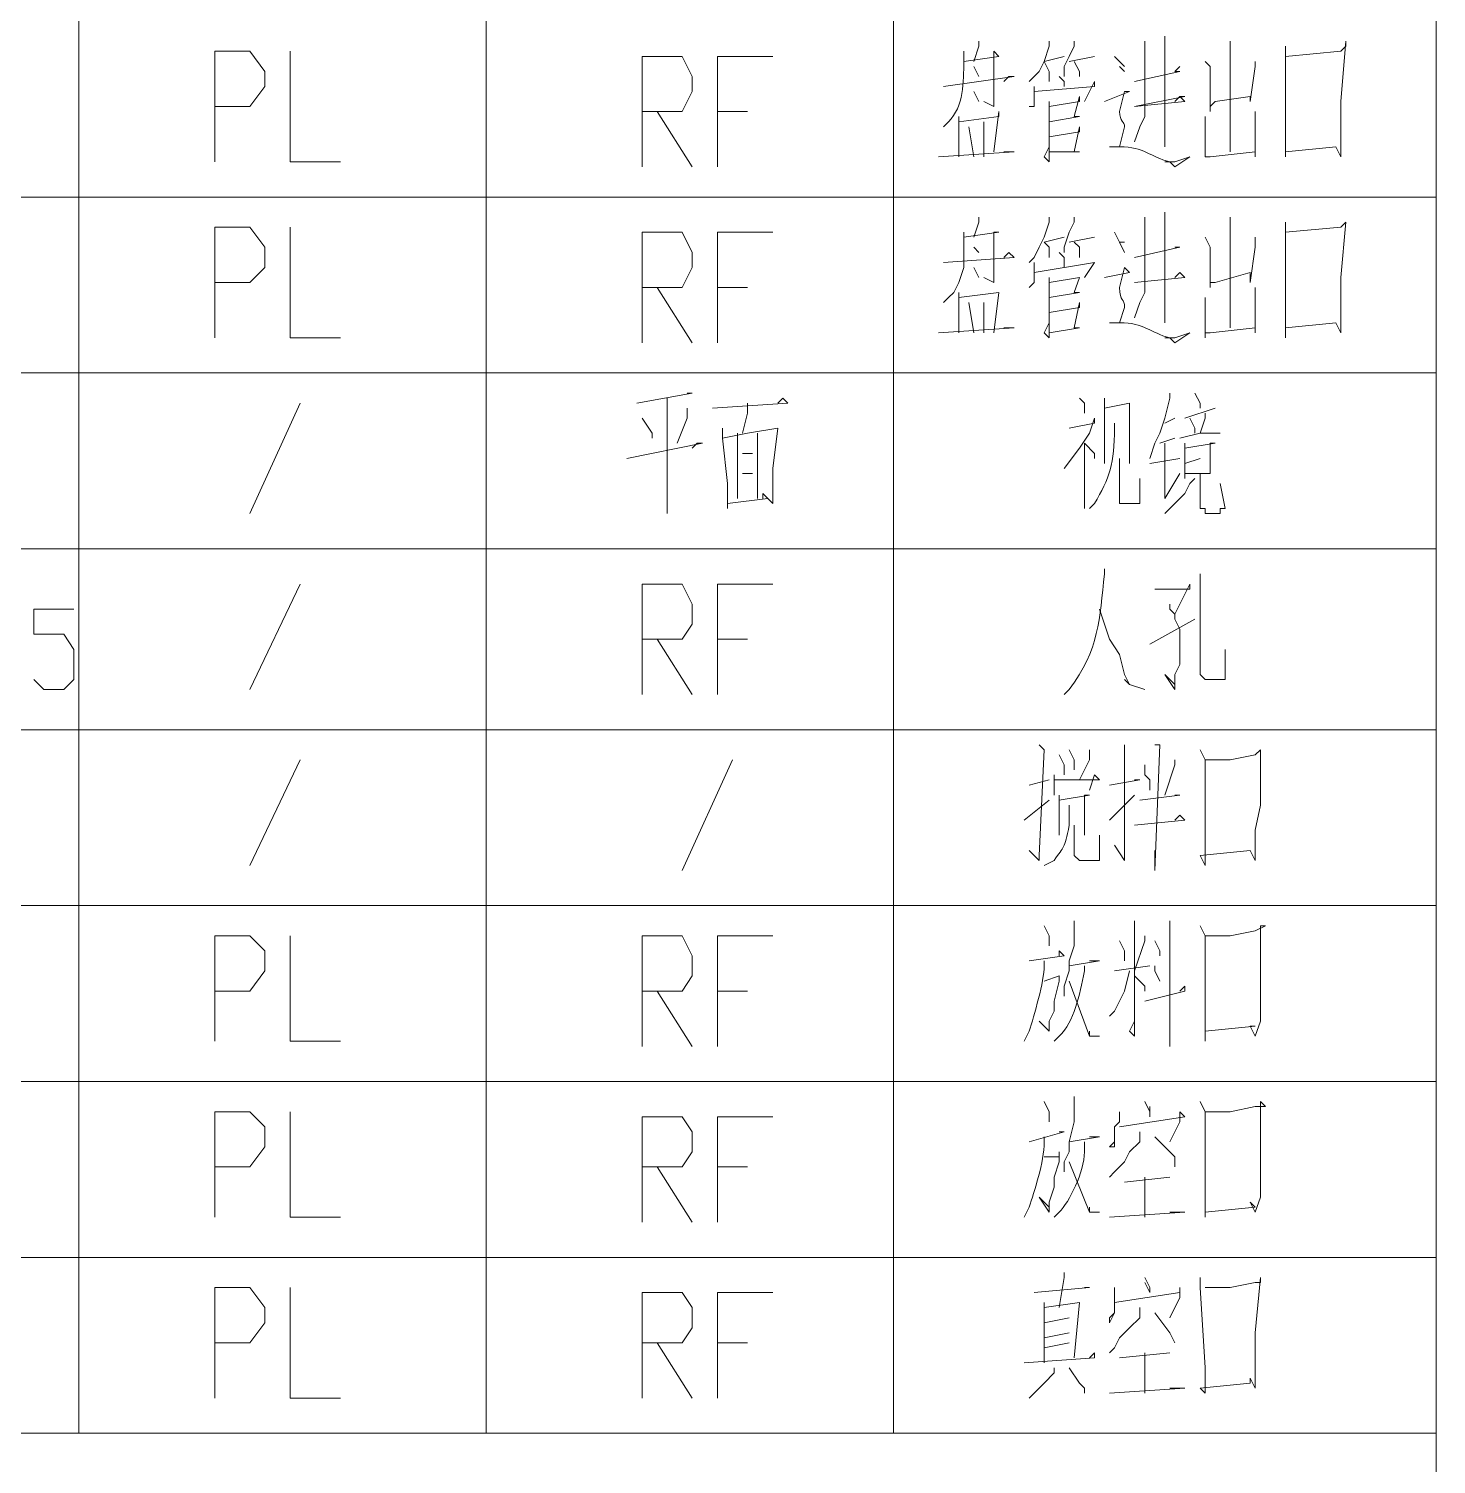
# Model space of a CAD drawing. Extents: x 14941 to 23337, y 2870 to 15192.
# Drawn here: x 22555 to 23334, y 9129 to 9924 of the extents above; entities that cross this region are included whole.
import ezdxf

# ---------------------------------------------------------------- set-up
doc = ezdxf.new("R2010")
doc.units = 0
doc.header["$LTSCALE"] = 8
doc.layers.add('1', color=1, linetype='Continuous')

msp = doc.modelspace()

# ---------------------------------------------------------------- linework, layer by layer
at = {"layer": '1', "color": 0, "lineweight": 18}
for points in [[(23334.06, 15192.12), (23334.06, 2869.86), (23334.06, 15192.12)], [(23334.06, 9927.84), (23334.06, 9830.5)], [(23334.06, 9830.5), (23334.06, 9733.17)], [(23334.06, 9733.17), (23334.06, 9635.84)], [(23334.06, 9635.84), (23334.06, 9535.73)], [(23334.06, 9535.73), (23334.06, 9438.39)], [(23334.06, 9438.39), (23334.06, 9341.06)], [(23334.06, 9341.06), (23334.06, 9243.73)], [(23334.06, 9243.73), (23334.06, 9146.4)]]:
    msp.add_lwpolyline(points, dxfattribs=at)
at = {"layer": '1', "color": 0, "lineweight": 5}
for points in [[(22583.21, 9927.84), (22583.21, 9830.5)], [(22808.47, 9927.84), (22808.47, 9830.5)], [(23033.72, 9927.84), (23033.72, 9830.5)], [(23081, 9916.71), (23081, 9913.93), (23078.21, 9905.59)], [(23119.93, 9916.71), (23119.93, 9913.93), (23117.15, 9905.59), (23114.37, 9900.03), (23114.37, 9900.03), (23111.59, 9897.25), (23108.8, 9894.47)], [(23133.83, 9916.71), (23133.83, 9913.93), (23131.05, 9908.37), (23128.27, 9902.81), (23128.27, 9897.25)], [(23172.77, 9916.71), (23172.77, 9883.34), (23172.77, 9875), (23169.99, 9869.44), (23167.2, 9861.09)], [(23183.89, 9919.49), (23183.89, 9858.31), (23183.89, 9866.66)], [(23220.04, 9916.71), (23220.04, 9913.93), (23220.04, 9913.93), (23220.04, 9855.53)], [(23250.63, 9913.93), (23250.63, 9911.15), (23250.63, 9852.75), (23250.63, 9855.53), (23278.44, 9858.31), (23278.44, 9858.31), (23281.22, 9852.75), (23281.22, 9861.09), (23281.22, 9872.22), (23281.22, 9883.34), (23284, 9916.71), (23284, 9913.93), (23281.22, 9911.15), (23250.63, 9908.37)], [(22658.3, 9849.97), (22658.3, 9911.15), (22677.76, 9911.15), (22686.1, 9900.03), (22686.1, 9891.68), (22677.76, 9880.56), (22658.3, 9880.56)], [(22700.01, 9911.15), (22700.01, 9849.97), (22727.82, 9849.97)], [(22894.67, 9847.19), (22894.67, 9908.37), (22916.92, 9908.37), (22922.48, 9897.25), (22922.48, 9888.9), (22916.92, 9877.78), (22894.67, 9877.78)], [(22936.39, 9847.19), (22936.39, 9908.37), (22966.98, 9908.37)], [(23072.65, 9905.59), (23092.12, 9908.37), (23089.34, 9911.15), (23089.34, 9883.34), (23089.34, 9880.56), (23083.78, 9883.34)], [(23117.15, 9905.59), (23128.27, 9908.37)], [(23131.05, 9905.59), (23144.96, 9908.37)], [(23156.08, 9908.37), (23158.86, 9905.59), (23161.64, 9902.81)], [(23078.21, 9902.81), (23081, 9897.25)], [(23117.15, 9905.59), (23119.93, 9900.03), (23119.93, 9894.47)], [(23133.83, 9905.59), (23136.61, 9900.03), (23136.61, 9897.25)], [(23158.86, 9902.81), (23161.64, 9900.03)], [(23167.2, 9894.47), (23192.23, 9900.03), (23189.45, 9900.03), (23192.23, 9902.81), (23189.45, 9900.03)], [(23167.2, 9894.47), (23192.23, 9900.03), (23189.45, 9900.03), (23189.45, 9900.03)], [(23206.14, 9905.59), (23208.92, 9902.81), (23208.92, 9894.47), (23208.92, 9886.12), (23208.92, 9877.78), (23208.92, 9880.56), (23211.7, 9883.34), (23231.17, 9886.12), (23231.17, 9883.34), (23233.95, 9902.81), (23233.95, 9905.59)], [(23061.53, 9891.68), (23100.46, 9897.25), (23097.68, 9897.25), (23094.9, 9894.47)], [(23111.59, 9891.68), (23111.59, 9886.12), (23111.59, 9883.34), (23111.59, 9880.56), (23108.8, 9880.56)], [(23111.59, 9888.9), (23144.96, 9891.68), (23144.96, 9894.47), (23139.4, 9883.34)], [(23125.49, 9897.25), (23128.27, 9894.47), (23128.27, 9891.68)], [(23078.21, 9888.9), (23081, 9883.34)], [(23119.93, 9883.34), (23119.93, 9849.97), (23117.15, 9852.75), (23119.93, 9858.31)], [(23119.93, 9880.56), (23136.61, 9883.34), (23136.61, 9886.12), (23133.83, 9875), (23136.61, 9875), (23119.93, 9872.22)], [(23167.2, 9880.56), (23195.01, 9883.34), (23192.23, 9886.12), (23189.45, 9883.34)], [(23167.2, 9880.56), (23195.01, 9886.12), (23192.23, 9886.12)], [(22903.02, 9877.78), (22922.48, 9847.19)], [(22936.39, 9877.78), (22953.07, 9877.78)], [(23069.87, 9872.22), (23092.12, 9875), (23092.12, 9877.78), (23089.34, 9855.53)], [(23069.87, 9875), (23069.87, 9872.22), (23069.87, 9852.75)], [(23206.14, 9875), (23206.14, 9869.44), (23206.14, 9852.75), (23206.14, 9852.75), (23208.92, 9852.75), (23233.95, 9855.53), (23233.95, 9852.75), (23233.95, 9866.66), (23233.95, 9875), (23233.95, 9877.78)], [(23075.43, 9869.44), (23078.21, 9852.75)], [(23083.78, 9872.22), (23083.78, 9852.75)], [(23119.93, 9863.88), (23136.61, 9866.66), (23136.61, 9869.44), (23133.83, 9855.53), (23136.61, 9855.53), (23119.93, 9855.53)], [(23058.75, 9852.75), (23100.46, 9855.53), (23097.68, 9855.53), (23094.9, 9855.53)], [(23334.06, 9830.5), (21532.02, 9830.5)], [(23334.06, 9830.5), (21532.02, 9830.5)], [(22583.21, 9830.5), (22583.21, 9733.17)], [(22808.47, 9830.5), (22808.47, 9733.17)], [(23033.72, 9830.5), (23033.72, 9733.17)], [(23081, 9819.38), (23081, 9816.6), (23078.21, 9808.26)], [(23119.93, 9819.38), (23119.93, 9816.6), (23117.15, 9808.26), (23114.37, 9802.7), (23114.37, 9802.7), (23111.59, 9797.13), (23108.8, 9794.35)], [(23133.83, 9819.38), (23133.83, 9816.6), (23131.05, 9811.04), (23128.27, 9802.7), (23128.27, 9799.91)], [(23172.77, 9819.38), (23172.77, 9786.01), (23172.77, 9777.67), (23169.99, 9772.11), (23167.2, 9763.76)], [(23183.89, 9822.16), (23183.89, 9760.98), (23183.89, 9769.32)], [(23220.04, 9819.38), (23220.04, 9813.82), (23220.04, 9816.6), (23220.04, 9758.2)], [(22658.3, 9752.64), (22658.3, 9813.82), (22677.76, 9813.82), (22686.1, 9802.7), (22686.1, 9791.57), (22677.76, 9783.23), (22658.3, 9783.23)], [(22700.01, 9813.82), (22700.01, 9752.64), (22727.82, 9752.64)], [(23250.63, 9816.6), (23250.63, 9811.04), (23250.63, 9752.64), (23250.63, 9758.2), (23278.44, 9760.98), (23278.44, 9760.98), (23281.22, 9755.42), (23281.22, 9763.76), (23281.22, 9774.89), (23281.22, 9786.01), (23284, 9816.6), (23284, 9816.6), (23281.22, 9813.82), (23250.63, 9811.04)], [(22894.67, 9749.86), (22894.67, 9811.04), (22916.92, 9811.04), (22922.48, 9799.91), (22922.48, 9791.57), (22916.92, 9780.45), (22894.67, 9780.45)], [(22936.39, 9749.86), (22936.39, 9811.04), (22966.98, 9811.04)], [(23072.65, 9811.04), (23072.65, 9808.26), (23072.65, 9799.91), (23072.65, 9791.57), (23069.87, 9783.23), (23067.09, 9777.67), (23064.31, 9774.89), (23061.53, 9772.11)], [(23072.65, 9808.26), (23092.12, 9811.04), (23089.34, 9811.04), (23089.34, 9786.01), (23089.34, 9783.23), (23083.78, 9786.01)], [(23117.15, 9805.48), (23128.27, 9808.26)], [(23117.15, 9805.48), (23119.93, 9802.7), (23119.93, 9797.13)], [(23131.05, 9805.48), (23144.96, 9808.26)], [(23133.83, 9805.48), (23136.61, 9802.7), (23136.61, 9797.13)], [(23156.08, 9811.04), (23158.86, 9805.48), (23161.64, 9805.48)], [(23158.86, 9805.48), (23161.64, 9799.91)], [(23206.14, 9808.26), (23208.92, 9802.7), (23208.92, 9797.13), (23208.92, 9788.79), (23208.92, 9780.45), (23208.92, 9783.23), (23211.7, 9783.23), (23231.17, 9788.79), (23231.17, 9783.23), (23233.95, 9802.7), (23233.95, 9808.26)], [(23061.53, 9794.35), (23100.46, 9797.13), (23097.68, 9799.91), (23094.9, 9797.13)], [(23078.21, 9802.7), (23081, 9799.91)], [(23125.49, 9799.91), (23128.27, 9797.13), (23128.27, 9791.57)], [(23167.2, 9797.13), (23192.23, 9802.7), (23189.45, 9802.7), (23189.45, 9802.7)], [(23167.2, 9797.13), (23192.23, 9802.7), (23189.45, 9802.7), (23192.23, 9802.7), (23189.45, 9802.7)], [(23078.21, 9791.57), (23081, 9786.01)], [(23111.59, 9794.35), (23111.59, 9788.79), (23111.59, 9786.01), (23111.59, 9783.23), (23108.8, 9780.45)], [(23111.59, 9788.79), (23144.96, 9794.35), (23144.96, 9794.35), (23139.4, 9786.01)], [(23167.2, 9783.23), (23195.01, 9786.01), (23192.23, 9788.79), (23189.45, 9786.01)], [(23167.2, 9783.23), (23195.01, 9786.01), (23192.23, 9788.79)], [(22903.02, 9780.45), (22922.48, 9749.86)], [(22936.39, 9780.45), (22953.07, 9780.45)], [(23119.93, 9786.01), (23119.93, 9752.64), (23117.15, 9755.42), (23119.93, 9760.98)], [(23119.93, 9783.23), (23136.61, 9786.01), (23136.61, 9786.01), (23133.83, 9777.67), (23136.61, 9777.67), (23119.93, 9774.89)], [(23206.14, 9774.89), (23206.14, 9772.11), (23206.14, 9752.64), (23206.14, 9755.42), (23208.92, 9755.42), (23233.95, 9758.2), (23233.95, 9755.42), (23233.95, 9766.54), (23233.95, 9774.89), (23233.95, 9780.45)], [(23069.87, 9777.67), (23069.87, 9774.89), (23069.87, 9755.42)], [(23069.87, 9774.89), (23092.12, 9777.67), (23092.12, 9777.67), (23089.34, 9755.42)], [(23075.43, 9772.11), (23078.21, 9755.42)], [(23083.78, 9772.11), (23083.78, 9755.42)], [(23119.93, 9766.54), (23136.61, 9769.32), (23136.61, 9772.11), (23133.83, 9758.2), (23136.61, 9758.2), (23119.93, 9755.42)], [(23058.75, 9755.42), (23100.46, 9758.2), (23097.68, 9758.2), (23094.9, 9758.2)], [(23334.06, 9733.17), (21532.02, 9733.17)], [(23334.06, 9733.17), (21532.02, 9733.17)], [(22583.21, 9733.17), (22583.21, 9635.84)], [(22808.47, 9733.17), (22808.47, 9635.84)], [(23033.72, 9733.17), (23033.72, 9635.84)], [(22677.76, 9655.31), (22705.57, 9716.49)], [(22891.89, 9716.49), (22922.48, 9722.05), (22922.48, 9722.05), (22919.7, 9722.05)], [(22908.58, 9719.27), (22908.58, 9663.65), (22908.58, 9655.31), (22908.58, 9663.65)], [(22933.61, 9713.71), (22975.32, 9716.49), (22972.54, 9719.27), (22969.76, 9716.49)], [(22953.07, 9716.49), (22953.07, 9710.92), (22950.29, 9699.8)], [(23136.61, 9719.27), (23139.4, 9716.49), (23139.4, 9710.92)], [(23150.52, 9719.27), (23150.52, 9713.71), (23150.52, 9683.12), (23150.52, 9688.68), (23150.52, 9694.24)], [(23150.52, 9713.71), (23164.42, 9716.49), (23164.42, 9716.49), (23164.42, 9688.68), (23164.42, 9683.12), (23164.42, 9691.46)], [(23186.67, 9722.05), (23186.67, 9719.27), (23183.89, 9708.14), (23181.11, 9699.8), (23178.33, 9694.24), (23175.55, 9685.9)], [(23200.58, 9722.05), (23203.36, 9716.49), (23203.36, 9713.71)], [(22894.67, 9708.14), (22900.24, 9699.8), (22900.24, 9697.02)], [(22919.7, 9713.71), (22919.7, 9708.14), (22914.14, 9694.24)], [(23131.05, 9702.58), (23144.96, 9705.36), (23144.96, 9708.14), (23142.18, 9699.8), (23136.61, 9691.46), (23128.27, 9680.33)], [(23183.89, 9705.36), (23189.45, 9708.14)], [(23211.7, 9713.71), (23195.01, 9708.14)], [(23197.79, 9708.14), (23200.58, 9702.58), (23200.58, 9699.8)], [(23206.14, 9710.92), (23206.14, 9708.14), (23203.36, 9699.8)], [(22939.17, 9702.58), (22939.17, 9697.02), (22941.95, 9671.99), (22941.95, 9658.09), (22941.95, 9660.87), (22964.2, 9663.65), (22961.42, 9666.43), (22961.42, 9663.65)], [(22964.2, 9663.65), (22966.98, 9660.87), (22966.98, 9663.65), (22966.98, 9680.33), (22969.76, 9702.58), (22969.76, 9702.58), (22953.07, 9699.8), (22939.17, 9697.02)], [(22886.33, 9685.9), (22928.05, 9694.24), (22925.26, 9694.24), (22922.48, 9691.46)], [(22947.51, 9699.8), (22947.51, 9663.65)], [(22958.64, 9699.8), (22958.64, 9663.65)], [(23139.4, 9694.24), (23139.4, 9658.09), (23139.4, 9669.21)], [(23139.4, 9694.24), (23144.96, 9688.68), (23144.96, 9685.9)], [(23189.45, 9697.02), (23181.11, 9694.24)], [(23183.89, 9694.24), (23183.89, 9666.43), (23183.89, 9663.65), (23192.23, 9677.55)], [(23192.23, 9697.02), (23203.36, 9699.8), (23214.48, 9699.8), (23214.48, 9699.8), (23211.7, 9699.8)], [(23195.01, 9694.24), (23195.01, 9674.77), (23195.01, 9677.55), (23208.92, 9677.55), (23208.92, 9677.55), (23208.92, 9694.24), (23211.7, 9694.24), (23195.01, 9691.46)], [(22950.29, 9688.68), (22955.85, 9688.68), (22955.85, 9688.68), (22953.07, 9688.68)], [(23158.86, 9685.9), (23158.86, 9660.87), (23158.86, 9660.87), (23161.64, 9660.87), (23161.64, 9660.87), (23169.99, 9660.87), (23169.99, 9674.77), (23169.99, 9660.87)], [(23175.55, 9683.12), (23192.23, 9685.9)], [(23195.01, 9683.12), (23203.36, 9685.9)], [(22950.29, 9677.55), (22955.85, 9677.55), (22955.85, 9677.55), (22953.07, 9677.55)], [(23203.36, 9677.55), (23203.36, 9674.77), (23203.36, 9658.09), (23206.14, 9658.09), (23206.14, 9655.31), (23214.48, 9655.31), (23214.48, 9658.09), (23217.26, 9658.09), (23214.48, 9671.99), (23217.26, 9658.09)], [(23200.58, 9674.77), (23197.79, 9671.99), (23195.01, 9666.43), (23192.23, 9663.65), (23189.45, 9660.87), (23186.67, 9658.09), (23183.89, 9655.31)], [(23334.06, 9635.84), (21532.02, 9635.84)], [(23334.06, 9635.84), (21532.02, 9635.84)], [(22583.21, 9635.84), (22583.21, 9535.73)], [(22808.47, 9635.84), (22808.47, 9535.73)], [(23033.72, 9635.84), (23033.72, 9535.73)], [(23203.36, 9621.94), (23203.36, 9619.15), (23203.36, 9571.88), (23203.36, 9566.32), (23206.14, 9563.54), (23208.92, 9563.54), (23214.48, 9563.54), (23217.26, 9563.54), (23217.26, 9580.22), (23217.26, 9563.54)], [(22677.76, 9557.97), (22705.57, 9616.37)], [(22894.67, 9555.19), (22894.67, 9616.37), (22916.92, 9616.37), (22922.48, 9605.25), (22922.48, 9594.13), (22916.92, 9585.78), (22894.67, 9585.78)], [(22936.39, 9555.19), (22936.39, 9616.37), (22966.98, 9616.37)], [(23178.33, 9613.59), (23197.79, 9613.59), (23197.79, 9616.37), (23189.45, 9599.69), (23186.67, 9602.47), (23186.67, 9605.25)], [(22558.18, 9563.54), (22563.74, 9557.97), (22574.87, 9557.97), (22580.43, 9563.54), (22580.43, 9580.22), (22574.87, 9588.56), (22558.18, 9588.56), (22558.18, 9602.47), (22580.43, 9602.47)], [(23147.74, 9602.47), (23150.52, 9594.13), (23153.3, 9585.78), (23158.86, 9577.44), (23161.64, 9566.32), (23164.42, 9560.75), (23172.77, 9557.97), (23164.42, 9560.75), (23161.64, 9563.54)], [(23175.55, 9583), (23200.58, 9596.91)], [(23189.45, 9599.69), (23189.45, 9596.91), (23192.23, 9591.35), (23192.23, 9571.88), (23189.45, 9566.32), (23189.45, 9563.54), (23189.45, 9560.75), (23189.45, 9557.97), (23183.89, 9566.32), (23189.45, 9560.75)], [(22903.02, 9585.78), (22922.48, 9555.19)], [(22936.39, 9585.78), (22953.07, 9585.78)], [(23334.06, 9535.73), (21532.02, 9535.73)], [(23334.06, 9535.73), (21532.02, 9535.73)], [(22583.21, 9535.73), (22583.21, 9438.39)], [(22808.47, 9535.73), (22808.47, 9438.39)], [(23033.72, 9535.73), (23033.72, 9438.39)], [(23114.37, 9527.38), (23117.15, 9524.6), (23117.15, 9524.6), (23114.37, 9466.2), (23114.37, 9463.42), (23114.37, 9463.42), (23108.8, 9468.98), (23114.37, 9463.42)], [(23161.64, 9527.38), (23161.64, 9524.6), (23161.64, 9466.2), (23161.64, 9463.42), (23156.08, 9471.77), (23161.64, 9463.42)], [(23178.33, 9527.38), (23181.11, 9527.38), (23178.33, 9457.86), (23178.33, 9468.98)], [(22677.76, 9460.64), (22705.57, 9519.04)], [(22916.92, 9457.86), (22944.73, 9519.04)], [(23125.49, 9521.82), (23128.27, 9516.26), (23128.27, 9510.7)], [(23131.05, 9524.6), (23133.83, 9519.04), (23133.83, 9516.26), (23133.83, 9513.48)], [(23142.18, 9524.6), (23142.18, 9521.82), (23142.18, 9519.04), (23136.61, 9507.92)], [(23189.45, 9519.04), (23189.45, 9516.26), (23183.89, 9499.57)], [(23203.36, 9524.6), (23206.14, 9519.04), (23206.14, 9460.64), (23203.36, 9466.2), (23231.17, 9468.98), (23231.17, 9468.98), (23233.95, 9463.42), (23233.95, 9480.11), (23236.73, 9494.01), (23236.73, 9524.6), (23236.73, 9524.6), (23233.95, 9521.82), (23220.04, 9519.04), (23220.04, 9519.04), (23206.14, 9519.04)], [(23122.71, 9510.7), (23122.71, 9505.14), (23122.71, 9502.36), (23122.71, 9499.57)], [(23122.71, 9507.92), (23147.74, 9507.92), (23144.96, 9510.7), (23142.18, 9502.36)], [(23172.77, 9516.26), (23172.77, 9510.7), (23175.55, 9507.92), (23175.55, 9502.36)], [(23108.8, 9505.14), (23119.93, 9507.92)], [(23153.3, 9505.14), (23169.99, 9507.92), (23167.2, 9507.92)], [(23106.02, 9485.67), (23119.93, 9496.79)], [(23125.49, 9499.57), (23125.49, 9477.33), (23125.49, 9485.67)], [(23125.49, 9496.79), (23142.18, 9499.57), (23139.4, 9499.57), (23139.4, 9480.11), (23139.4, 9477.33), (23139.4, 9480.11), (23139.4, 9482.89)], [(23153.3, 9485.67), (23167.2, 9499.57)], [(23169.99, 9496.79), (23192.23, 9499.57), (23189.45, 9499.57)], [(23167.2, 9482.89), (23195.01, 9485.67), (23192.23, 9488.45), (23189.45, 9485.67)], [(23133.83, 9482.89), (23133.83, 9480.11), (23133.83, 9480.11), (23133.83, 9468.98), (23133.83, 9466.2), (23133.83, 9466.2), (23136.61, 9463.42), (23139.4, 9463.42), (23147.74, 9463.42), (23147.74, 9463.42), (23147.74, 9477.33), (23147.74, 9463.42)], [(23334.06, 9438.39), (21532.02, 9438.39)], [(23334.06, 9438.39), (21532.02, 9438.39)], [(22583.21, 9438.39), (22583.21, 9341.06)], [(22808.47, 9438.39), (22808.47, 9341.06)], [(23033.72, 9438.39), (23033.72, 9341.06)], [(23133.83, 9430.05), (23133.83, 9427.27), (23133.83, 9416.15), (23131.05, 9407.8), (23131.05, 9402.24), (23128.27, 9393.9), (23128.27, 9388.34)], [(23167.2, 9430.05), (23167.2, 9427.27), (23167.2, 9366.09), (23164.42, 9368.87), (23167.2, 9374.43)], [(23186.67, 9430.05), (23186.67, 9427.27), (23186.67, 9360.53), (23186.67, 9366.09), (23186.67, 9374.43)], [(23117.15, 9427.27), (23119.93, 9421.71), (23119.93, 9418.93), (23119.93, 9416.15)], [(23203.36, 9427.27), (23206.14, 9421.71), (23206.14, 9377.21), (23206.14, 9363.31), (23206.14, 9368.87), (23233.95, 9371.65), (23231.17, 9371.65), (23233.95, 9366.09), (23236.73, 9374.43), (23236.73, 9396.68), (23236.73, 9427.27), (23239.51, 9427.27), (23233.95, 9424.49), (23220.04, 9421.71), (23220.04, 9421.71), (23206.14, 9421.71)], [(22658.3, 9363.31), (22658.3, 9421.71), (22677.76, 9421.71), (22686.1, 9413.37), (22686.1, 9402.24), (22677.76, 9391.12), (22658.3, 9391.12)], [(22700.01, 9421.71), (22700.01, 9363.31), (22727.82, 9363.31)], [(22894.67, 9360.53), (22894.67, 9421.71), (22916.92, 9421.71), (22922.48, 9410.59), (22922.48, 9399.46), (22916.92, 9391.12), (22894.67, 9391.12)], [(22936.39, 9360.53), (22936.39, 9421.71), (22966.98, 9421.71)], [(23158.86, 9418.93), (23161.64, 9413.37), (23161.64, 9407.8)], [(23172.77, 9421.71), (23172.77, 9418.93), (23167.2, 9402.24)], [(23178.33, 9418.93), (23181.11, 9413.37), (23181.11, 9410.59)], [(23108.8, 9407.8), (23128.27, 9410.59), (23125.49, 9413.37), (23125.49, 9410.59)], [(23131.05, 9405.02), (23147.74, 9407.8), (23144.96, 9407.8), (23142.18, 9407.8)], [(23117.15, 9396.68), (23125.49, 9399.46), (23125.49, 9399.46), (23125.49, 9396.68), (23122.71, 9385.56), (23122.71, 9380), (23119.93, 9374.43), (23119.93, 9368.87), (23119.93, 9368.87), (23114.37, 9374.43), (23119.93, 9368.87), (23119.93, 9371.65)], [(23164.42, 9402.24), (23161.64, 9391.12), (23158.86, 9385.56), (23156.08, 9380), (23153.3, 9377.21)], [(23156.08, 9402.24), (23175.55, 9405.02)], [(23167.2, 9399.46), (23172.77, 9393.9), (23172.77, 9391.12)], [(23178.33, 9405.02), (23178.33, 9402.24), (23181.11, 9396.68)], [(22903.02, 9391.12), (22922.48, 9360.53)], [(22936.39, 9391.12), (22953.07, 9391.12)], [(23131.05, 9396.68), (23142.18, 9366.09), (23147.74, 9366.09), (23142.18, 9366.09), (23142.18, 9368.87)], [(23172.77, 9385.56), (23195.01, 9391.12), (23195.01, 9393.9), (23192.23, 9391.12)], [(23334.06, 9341.06), (21532.02, 9341.06)], [(23334.06, 9341.06), (21532.02, 9341.06)], [(22583.21, 9341.06), (22583.21, 9243.73)], [(22808.47, 9341.06), (22808.47, 9243.73)], [(23033.72, 9341.06), (23033.72, 9243.73)], [(23117.15, 9329.94), (23119.93, 9324.38), (23119.93, 9321.6), (23119.93, 9318.81)], [(23133.83, 9332.72), (23133.83, 9327.16), (23133.83, 9318.81), (23131.05, 9307.69), (23131.05, 9302.13), (23128.27, 9296.57), (23128.27, 9291.01)], [(23172.77, 9329.94), (23175.55, 9324.38), (23175.55, 9321.6), (23175.55, 9327.16)], [(23203.36, 9329.94), (23206.14, 9324.38), (23206.14, 9279.88), (23206.14, 9265.98), (23206.14, 9268.76), (23233.95, 9271.54), (23231.17, 9274.32), (23233.95, 9268.76), (23236.73, 9277.1), (23236.73, 9299.35), (23236.73, 9329.94), (23239.51, 9327.16), (23233.95, 9327.16), (23220.04, 9324.38), (23220.04, 9324.38), (23206.14, 9324.38)], [(22658.3, 9265.98), (22658.3, 9324.38), (22677.76, 9324.38), (22686.1, 9316.03), (22686.1, 9304.91), (22677.76, 9293.79), (22658.3, 9293.79)], [(22700.01, 9324.38), (22700.01, 9265.98), (22727.82, 9265.98)], [(22894.67, 9263.2), (22894.67, 9321.6), (22916.92, 9321.6), (22922.48, 9313.25), (22922.48, 9302.13), (22916.92, 9293.79), (22894.67, 9293.79)], [(22936.39, 9263.2), (22936.39, 9321.6), (22966.98, 9321.6)], [(23158.86, 9324.38), (23158.86, 9318.81), (23156.08, 9316.03), (23156.08, 9310.47), (23156.08, 9304.91), (23153.3, 9304.91), (23156.08, 9307.69), (23156.08, 9310.47), (23156.08, 9316.03)], [(23158.86, 9316.03), (23195.01, 9321.6), (23192.23, 9324.38), (23192.23, 9318.81), (23186.67, 9307.69)], [(23108.8, 9307.69), (23128.27, 9313.25), (23125.49, 9313.25), (23125.49, 9313.25)], [(23169.99, 9313.25), (23169.99, 9307.69), (23164.42, 9302.13), (23161.64, 9296.57), (23156.08, 9291.01), (23153.3, 9288.22)], [(23131.05, 9307.69), (23147.74, 9310.47), (23144.96, 9310.47), (23142.18, 9310.47)], [(23178.33, 9310.47), (23189.45, 9299.35), (23189.45, 9293.79)], [(23117.15, 9299.35), (23125.49, 9299.35), (23125.49, 9302.13), (23125.49, 9296.57), (23122.71, 9288.22), (23122.71, 9282.66), (23119.93, 9274.32), (23119.93, 9271.54), (23119.93, 9268.76), (23114.37, 9277.1), (23119.93, 9271.54), (23119.93, 9271.54)], [(23131.05, 9296.57), (23142.18, 9268.76), (23147.74, 9268.76), (23142.18, 9268.76), (23142.18, 9271.54)], [(22903.02, 9293.79), (22922.48, 9263.2)], [(22936.39, 9293.79), (22953.07, 9293.79)], [(23161.64, 9285.44), (23186.67, 9288.22)], [(23172.77, 9288.22), (23172.77, 9282.66), (23172.77, 9265.98)], [(23153.3, 9265.98), (23195.01, 9268.76), (23195.01, 9268.76), (23186.67, 9268.76)], [(23334.06, 9243.73), (21532.02, 9243.73)], [(23334.06, 9243.73), (21532.02, 9243.73)], [(22583.21, 9243.73), (22583.21, 9146.4)], [(22808.47, 9243.73), (22808.47, 9146.4)], [(23033.72, 9243.73), (23033.72, 9146.4)], [(23128.27, 9235.39), (23128.27, 9232.61), (23125.49, 9215.92)], [(23172.77, 9232.61), (23175.55, 9227.04), (23175.55, 9224.26), (23172.77, 9229.83)], [(23203.36, 9232.61), (23203.36, 9227.04), (23206.14, 9182.55), (23206.14, 9168.64), (23203.36, 9171.43), (23231.17, 9174.21), (23231.17, 9176.99), (23233.95, 9171.43), (23233.95, 9179.77), (23233.95, 9202.02), (23236.73, 9232.61), (23236.73, 9229.83), (23233.95, 9229.83), (23220.04, 9227.04), (23220.04, 9227.04), (23206.14, 9227.04)], [(22658.3, 9165.86), (22658.3, 9227.04), (22677.76, 9227.04), (22686.1, 9215.92), (22686.1, 9207.58), (22677.76, 9196.45), (22658.3, 9196.45)], [(22700.01, 9227.04), (22700.01, 9165.86), (22727.82, 9165.86)], [(22894.67, 9165.86), (22894.67, 9224.26), (22916.92, 9224.26), (22922.48, 9215.92), (22922.48, 9204.8), (22916.92, 9196.45), (22894.67, 9196.45)], [(22936.39, 9165.86), (22936.39, 9224.26), (22966.98, 9224.26)], [(23111.59, 9224.26), (23142.18, 9227.04), (23142.18, 9227.04), (23139.4, 9227.04)], [(23156.08, 9227.04), (23156.08, 9221.48), (23156.08, 9218.7), (23156.08, 9213.14), (23153.3, 9207.58), (23153.3, 9207.58), (23153.3, 9210.36), (23156.08, 9213.14), (23156.08, 9218.7)], [(23156.08, 9218.7), (23192.23, 9224.26), (23192.23, 9227.04), (23192.23, 9221.48), (23186.67, 9210.36)], [(23117.15, 9218.7), (23117.15, 9213.14), (23117.15, 9185.33)], [(23117.15, 9215.92), (23136.61, 9218.7), (23136.61, 9218.7), (23133.83, 9188.11)], [(23169.99, 9215.92), (23169.99, 9210.36), (23164.42, 9204.8), (23158.86, 9199.24), (23156.08, 9193.67), (23153.3, 9190.89)], [(23131.05, 9210.36), (23117.15, 9207.58)], [(23178.33, 9213.14), (23186.67, 9202.02), (23189.45, 9196.45)], [(23117.15, 9199.24), (23131.05, 9202.02)], [(22903.02, 9196.45), (22922.48, 9165.86)], [(22936.39, 9196.45), (22953.07, 9196.45)], [(23131.05, 9196.45), (23117.15, 9193.67)], [(23106.02, 9185.33), (23144.96, 9188.11), (23144.96, 9190.89), (23142.18, 9188.11)], [(23158.86, 9188.11), (23186.67, 9190.89)], [(23172.77, 9190.89), (23172.77, 9185.33), (23172.77, 9168.64)], [(23122.71, 9182.55), (23122.71, 9179.77), (23117.15, 9174.21), (23114.37, 9171.43), (23108.8, 9165.86)], [(23131.05, 9182.55), (23136.61, 9174.21), (23139.4, 9171.43), (23139.4, 9168.64)], [(23153.3, 9168.64), (23195.01, 9171.43), (23192.23, 9171.43), (23186.67, 9171.43)], [(23334.06, 9146.4), (21532.02, 9146.4)]]:
    msp.add_lwpolyline(points, dxfattribs=at)
for points, knots in [([(23072.65, 9911.15), (23072.65, 9911.15), (23072.65, 9905.59), (23072.65, 9905.59), (23072.65, 9894.47), (23072.65, 9880.56), (23064.31, 9872.22), (23064.31, 9872.22), (23061.53, 9869.44), (23061.53, 9869.44)], [0, 0, 0, 0, 1, 1, 1, 2, 2, 2, 3, 3, 3, 3]), ([(23150.52, 9883.34), (23150.52, 9883.34), (23164.42, 9888.9), (23164.42, 9888.9), (23164.42, 9888.9), (23161.64, 9888.9), (23161.64, 9888.9), (23161.64, 9888.9), (23158.86, 9877.78), (23158.86, 9877.78), (23158.86, 9872.22), (23161.64, 9872.22), (23161.64, 9869.44), (23161.64, 9869.44), (23158.86, 9858.31), (23158.86, 9858.31)], [0, 0, 0, 0, 1, 1, 1, 2, 2, 2, 3, 3, 3, 4, 4, 4, 5, 5, 5, 5]), ([(23153.3, 9858.31), (23153.3, 9858.31), (23158.86, 9858.31), (23158.86, 9858.31), (23172.77, 9858.31), (23175.55, 9852.75), (23186.67, 9849.97), (23186.67, 9849.97), (23189.45, 9847.19), (23189.45, 9847.19), (23189.45, 9847.19), (23197.79, 9852.75), (23197.79, 9852.75), (23197.79, 9852.75), (23189.45, 9849.97), (23189.45, 9849.97), (23189.45, 9849.97), (23183.89, 9849.97), (23183.89, 9849.97)], [0, 0, 0, 0, 1, 1, 1, 2, 2, 2, 3, 3, 3, 4, 4, 4, 5, 5, 5, 6, 6, 6, 6]), ([(23150.52, 9786.01), (23150.52, 9786.01), (23164.42, 9788.79), (23164.42, 9788.79), (23164.42, 9788.79), (23161.64, 9791.57), (23161.64, 9791.57), (23161.64, 9791.57), (23158.86, 9780.45), (23158.86, 9780.45), (23158.86, 9772.11), (23161.64, 9774.89), (23161.64, 9769.32), (23161.64, 9769.32), (23158.86, 9760.98), (23158.86, 9760.98)], [0, 0, 0, 0, 1, 1, 1, 2, 2, 2, 3, 3, 3, 4, 4, 4, 5, 5, 5, 5]), ([(23153.3, 9760.98), (23153.3, 9760.98), (23158.86, 9760.98), (23158.86, 9760.98), (23172.77, 9760.98), (23175.55, 9755.42), (23186.67, 9752.64), (23186.67, 9752.64), (23189.45, 9749.86), (23189.45, 9749.86), (23189.45, 9749.86), (23197.79, 9755.42), (23197.79, 9755.42), (23197.79, 9755.42), (23189.45, 9752.64), (23189.45, 9752.64), (23189.45, 9752.64), (23183.89, 9752.64), (23183.89, 9752.64)], [0, 0, 0, 0, 1, 1, 1, 2, 2, 2, 3, 3, 3, 4, 4, 4, 5, 5, 5, 6, 6, 6, 6]), ([(23156.08, 9705.36), (23156.08, 9705.36), (23156.08, 9702.58), (23156.08, 9702.58), (23156.08, 9683.12), (23153.3, 9674.77), (23144.96, 9660.87), (23144.96, 9660.87), (23142.18, 9658.09), (23142.18, 9658.09)], [0, 0, 0, 0, 1, 1, 1, 2, 2, 2, 3, 3, 3, 3]), ([(23150.52, 9624.72), (23150.52, 9624.72), (23150.52, 9621.94), (23150.52, 9621.94), (23147.74, 9596.91), (23147.74, 9580.22), (23131.05, 9557.97), (23131.05, 9557.97), (23128.27, 9555.19), (23128.27, 9555.19)], [0, 0, 0, 0, 1, 1, 1, 2, 2, 2, 3, 3, 3, 3]), ([(23131.05, 9494.01), (23131.05, 9494.01), (23131.05, 9482.89), (23131.05, 9482.89), (23128.27, 9468.98), (23128.27, 9471.77), (23122.71, 9463.42), (23122.71, 9463.42), (23117.15, 9460.64), (23117.15, 9460.64)], [0, 0, 0, 0, 1, 1, 1, 2, 2, 2, 3, 3, 3, 3]), ([(23117.15, 9407.8), (23117.15, 9407.8), (23117.15, 9405.02), (23117.15, 9405.02), (23117.15, 9396.68), (23111.59, 9377.21), (23108.8, 9368.87), (23108.8, 9368.87), (23106.02, 9363.31), (23106.02, 9363.31)], [0, 0, 0, 0, 1, 1, 1, 2, 2, 2, 3, 3, 3, 3]), ([(23139.4, 9405.02), (23139.4, 9405.02), (23139.4, 9402.24), (23139.4, 9402.24), (23136.61, 9388.34), (23133.83, 9374.43), (23125.49, 9366.09), (23125.49, 9366.09), (23122.71, 9363.31), (23122.71, 9363.31)], [0, 0, 0, 0, 1, 1, 1, 2, 2, 2, 3, 3, 3, 3]), ([(23117.15, 9310.47), (23117.15, 9310.47), (23117.15, 9307.69), (23117.15, 9307.69), (23117.15, 9296.57), (23111.59, 9279.88), (23108.8, 9271.54), (23108.8, 9271.54), (23106.02, 9265.98), (23106.02, 9265.98)], [0, 0, 0, 0, 1, 1, 1, 2, 2, 2, 3, 3, 3, 3]), ([(23139.4, 9307.69), (23139.4, 9307.69), (23139.4, 9302.13), (23139.4, 9302.13), (23139.4, 9291.01), (23131.05, 9274.32), (23125.49, 9268.76), (23125.49, 9268.76), (23122.71, 9265.98), (23122.71, 9265.98)], [0, 0, 0, 0, 1, 1, 1, 2, 2, 2, 3, 3, 3, 3])]:
    msp.add_open_spline(points, degree=3, knots=knots, dxfattribs=at)

doc.saveas('drawing.dxf')
